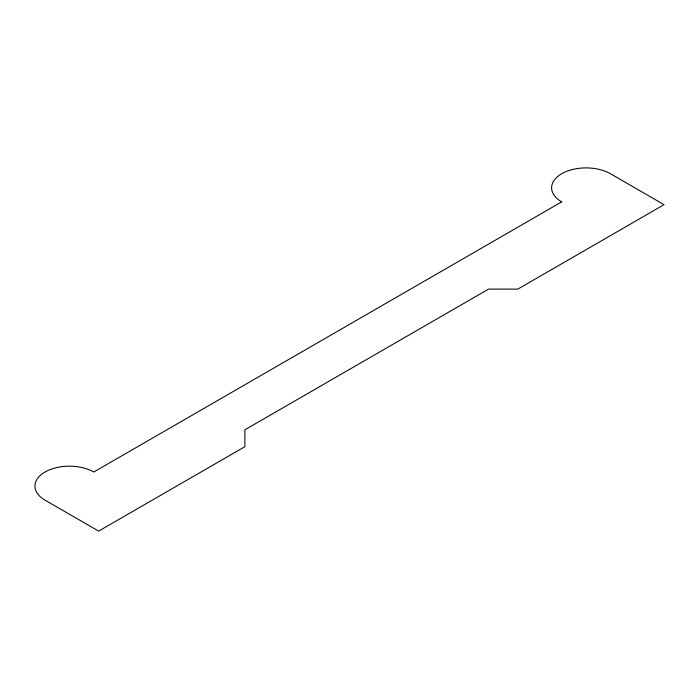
<?xml version="1.0" encoding="UTF-8"?>
<svg xmlns="http://www.w3.org/2000/svg" width="699" height="699" viewBox="0 0 699 699"><rect width="100%" height="100%" fill="white"/><g stroke="black" fill="none" stroke-linecap="round" stroke-linejoin="round"><path stroke-width="1.05" d="M561.699 201.862L93.788 472.008A34.461 19.895 0 0 0 45.042 472.008A34.461 19.895 0 0 0 45.042 500.152L98.655 531.1L244.877 446.687L244.877 429.798L488.584 289.098L517.828 289.098L664.05 204.676L610.437 173.728A34.461 19.895 0 0 0 561.699 173.728A34.461 19.895 0 0 0 561.699 201.862"/></g></svg>
